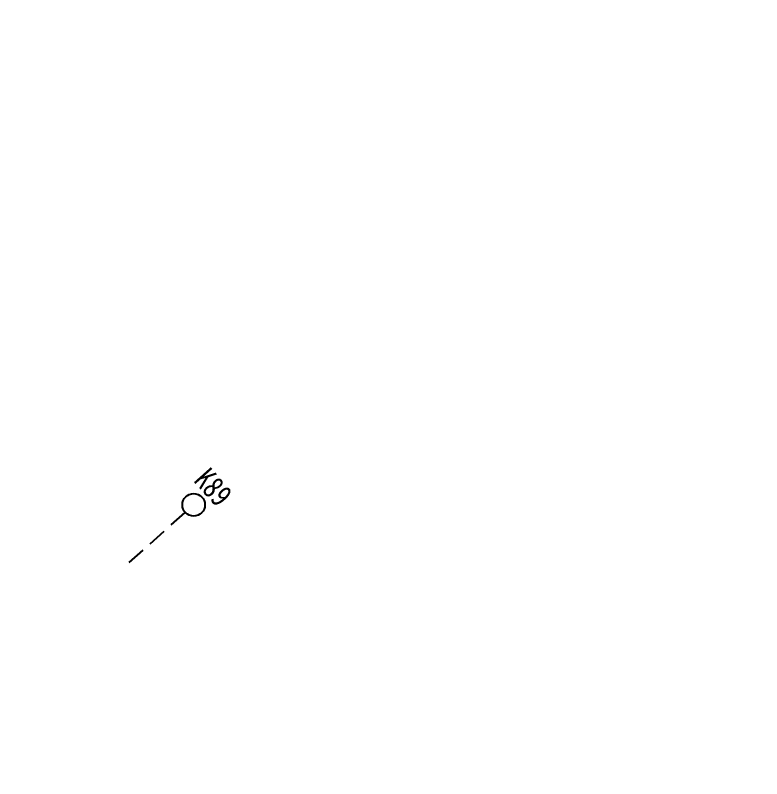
# Model space of a CAD drawing. Header units: inches. Extents: x 510447 to 606954, y 1095553 to 1134812.
# Drawn here: x 547282 to 549268, y 1120505 to 1122538 of the extents above; entities that cross this region are included whole.
import ezdxf

# ---------------------------------------------------------------- set-up
doc = ezdxf.new("R2010")
doc.units = ezdxf.units.IN
doc.header["$MEASUREMENT"] = 0
doc.linetypes.add('Kilométrica grande$1$JIS_02_2.0', pattern=[3, 2, -1])
doc.layers.add('Kilométrica grande$0$0-KM GRANDE', color=220, linetype='Continuous')
doc.styles.add('Kilométrica grande$0$哥Arial', font='Arial.ttf', dxfattribs={"width": 0.8})

# ---------------------------------------------------------------- blocks, each defined once
blk = doc.blocks.new('Kilométrica grande')
at = {"color": 1}
blk.add_arc((554474.6, 1119042), 11671.5, 162.5691, 330.16023, dxfattribs=at)
at = {"layer": 'Kilométrica grande$0$0-KM GRANDE', "linetype": 'Kilométrica grande$1$JIS_02_2.0', "lineweight": -3, "ltscale": 25}
blk.add_line((547585.3, 1121081.1), (547734.3, 1121214.5), dxfattribs=at)
at = {"layer": 'Kilométrica grande$0$0-KM GRANDE'}
blk.add_circle((547756.6, 1121234.5), 30, dxfattribs=at)
at = {"layer": 'Kilométrica grande$0$0-KM GRANDE', "linetype": 'Continuous', "lineweight": -3, "insert": (547786.4, 1121261.2), "char_height": 60, "attachment_point": 8, "rotation": 311.8527, "style": 'Kilométrica grande$0$哥Arial'}
blk.add_mtext('{\\fSimHei|b0|i0|c134|p2;K89}', dxfattribs=at)

msp = doc.modelspace()

# ---------------------------------------------------------------- block references
msp.add_blockref('Kilométrica grande', (0, 0))

doc.saveas('drawing.dxf')
